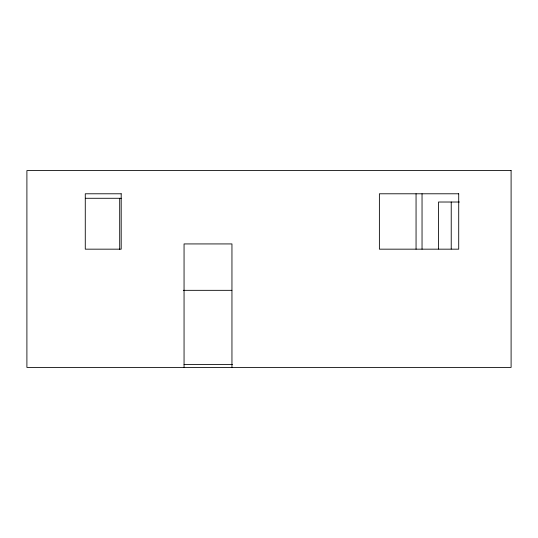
<?xml version="1.0" encoding="UTF-8"?>
<svg xmlns="http://www.w3.org/2000/svg" width="538" height="538" viewBox="0 0 538 538"><rect width="100%" height="100%" fill="white"/><g stroke="black" fill="none" stroke-linecap="round" stroke-linejoin="round"><path stroke-width="0.81" d="M85.441 198.28L121.198 198.28M459.391 202.019L438.51 202.019L438.51 249.02M183.31 290.332L231.865 290.332M184.057 364.421L232.423 364.421M451.227 202.019L451.227 249.02M422.041 193.788L422.041 249.168M416.056 193.788L416.056 249.168M231.952 367.414L231.952 243.929L184.057 243.929L184.057 367.414M119.698 198.623L119.698 249.565M511.1 170.586L26.9 170.586L26.9 367.414L511.1 367.414L511.1 170.586M121.198 193.788L85.273 193.788L85.273 249.168L121.198 249.168L121.198 193.788M458.712 193.788L379.384 193.788L379.384 249.168L458.712 249.168L458.712 193.788"/></g></svg>
